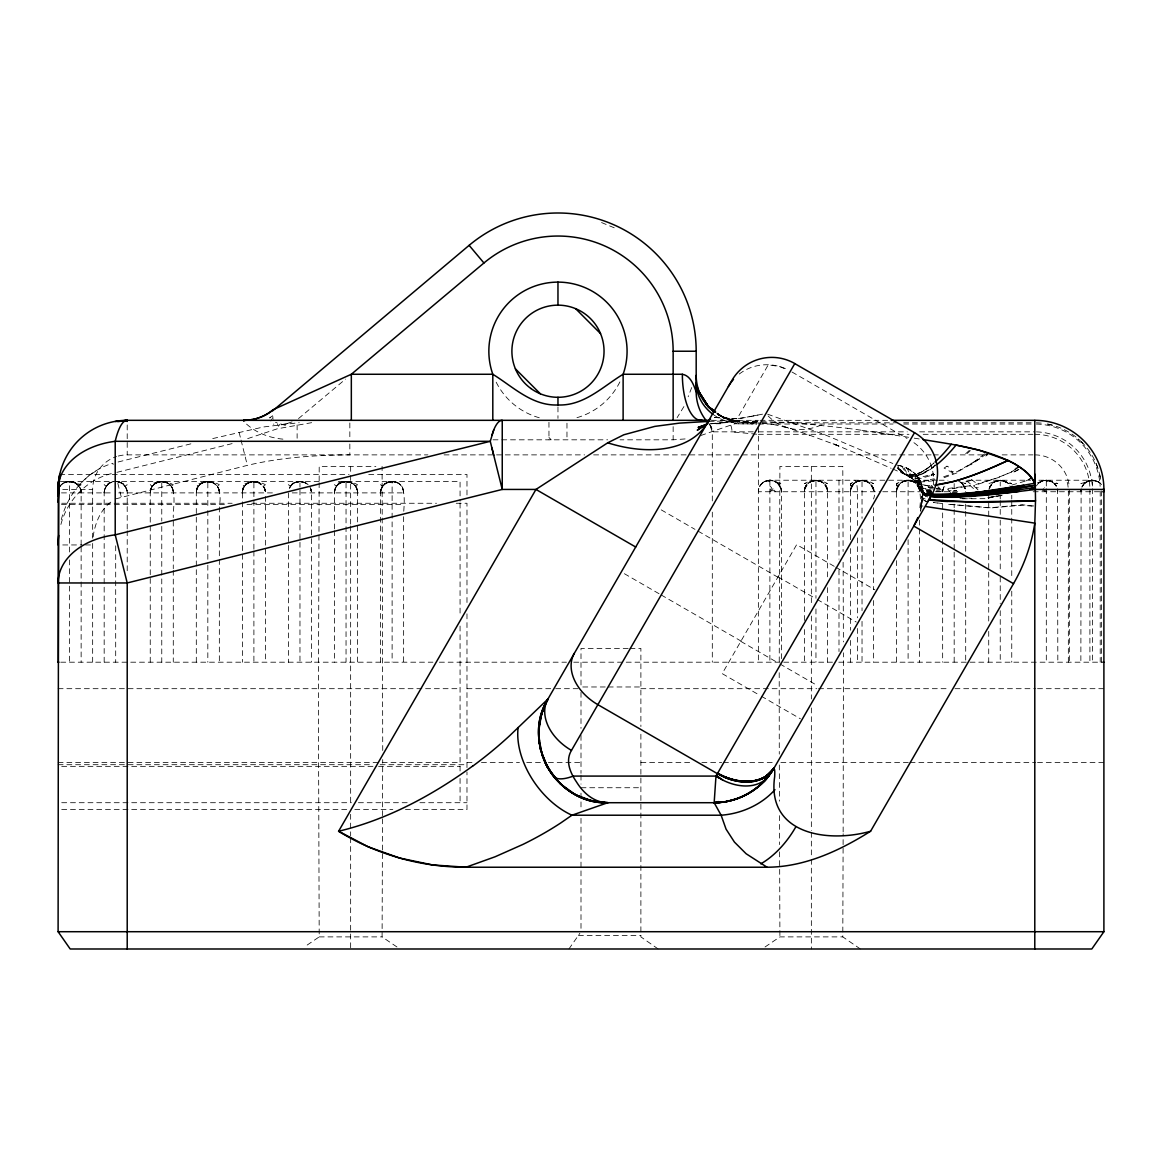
<?xml version="1.0" encoding="UTF-8"?>
<svg xmlns="http://www.w3.org/2000/svg" width="1162" height="1162" viewBox="0 0 1162 1162"><rect width="100%" height="100%" fill="white"/><g stroke="black" fill="none" stroke-linecap="round" stroke-linejoin="round"><path stroke-width="0.75" stroke-dasharray="5 3.75" d="M1101.431 662.195L1101.431 489.434M319.158 482.68L318.403 701.645L319.201 936.892L304.342 946.972M319.158 480.879L319.201 466.398L375.863 466.398M396.954 946.972L382.095 936.892L382.385 851.848M382.385 850.032L382.501 817.452M382.501 815.651L382.705 759.556M382.734 750.507L382.095 466.398M779.208 672.696L779.281 754.123M779.237 661.832L779.905 466.398L842.799 466.398L843.089 551.456M860.374 948.991L842.799 936.892L843.104 846.415M843.104 844.6L843.147 833.75M843.147 831.934L843.438 652.783M921.887 486.951L921.815 485.571L922.091 491.686L919.476 486.544L917.617 476.623L921.786 485.193L922.279 487.401L921.045 490.843L924.589 493.313L928.409 493.995L924.545 493.138L921.001 490.64L917.283 482.099L920.696 485.731L915.583 479.993L915.888 474.488L908.626 469.056C909.977 476.275 914.915 480.792 919.244 486.195C920.565 473.791 908.001 467.197 897.471 465.192C900.724 476.536 915.017 478.541 924.095 472.992A115.183 39.653 -64 0 0 935.236 465.904M921.19 489.609L924.415 492.761L921.756 490.858L921.393 483.886L918.953 478.512L919.708 484.67L919.142 479.572L915.816 474.387L915.569 479.993L919.026 483.871L926.651 485.571L932.026 485.498M921.001 490.64L921.103 489.086M920.522 509.334L922.323 496.915L920.594 511.193C923.224 499.079 925.286 484.409 915.888 474.488M921.742 497.481L922.802 495.767A115.953 8.526 -2.4 0 0 925.446 499.094L921.742 497.481L921.51 491.744L922.686 490.349L921.539 505.877M922.337 496.726L922.555 490.233L922.541 498.135L923.819 500.212L926.739 501.519M921.277 484.874L922.149 491.802L925.054 494.257L922.367 492.427L921.931 487.096L923.006 494.402L925.678 496.087L922.831 493.821M922.294 491.642L923.006 494.402L922.062 487.633M104.173 662.195L104.173 492.891C104.101 487.503 108.255 482.506 113.556 481.576M150.247 662.195L150.247 492.891C150.13 486.733 155.606 481.257 161.765 481.373C179.18 482.579 172.775 507.082 173.283 517.584M196.305 662.195L196.305 492.891C196.189 486.733 201.665 481.257 207.824 481.373C219.836 481.373 221.419 496.682 219.342 505.499M250.919 481.765L248.145 482.913A11.518 11.518 0 0 0 242.379 492.891C241.725 478.105 266.054 478.032 265.415 492.891A11.518 11.518 0 0 0 259.663 482.913C252.401 478.352 242.103 484.409 242.379 492.891L242.379 662.195M334.525 528.913L334.525 492.891C333.872 478.105 358.201 478.032 357.562 492.891L357.562 662.195M380.599 662.195L380.599 492.891C380.526 487.503 384.68 482.506 389.982 481.576C408.472 479.354 403.708 504.54 403.635 514.926M804.438 620.493L804.438 491.744C803.828 476.928 828.099 476.812 827.475 491.744L827.475 578.778M850.511 539.676L850.511 491.744C852.109 471.816 880.331 480.995 873.548 498.992M896.585 549.771L896.585 491.744C896.498 485.614 901.944 480.08 908.103 480.226C922.628 480.647 920.74 500.328 919.621 509.871M942.905 489.347L942.658 491.744A11.518 11.518 0 0 1 944.198 485.977L942.658 491.744L943.529 487.328M1081.11 489.347L1080.863 662.195M921.51 491.744L922.526 494.228L927.552 495.782M104.173 492.891C104.13 487.793 107.819 483.072 112.714 481.765L109.925 482.913A11.518 11.518 0 0 0 104.173 492.891L105.045 488.476L107.543 484.743L111.276 482.245M158.773 481.765L155.999 482.913A11.518 11.518 0 0 0 150.247 492.891C149.622 478.047 173.922 478.134 173.283 492.891A11.518 11.518 0 0 0 167.517 482.913L164.743 481.765M204.846 481.765L202.072 482.913A11.518 11.518 0 0 0 196.305 492.891C195.695 478.047 219.996 478.134 219.342 492.891A11.518 11.518 0 0 0 213.59 482.913L210.816 481.765M343.066 481.765L340.277 482.913A11.518 11.518 0 0 0 334.525 492.891C333.901 478.047 358.201 478.134 357.562 492.891A11.518 11.518 0 0 0 351.795 482.913L349.021 481.765M389.125 481.765L386.35 482.913A11.518 11.518 0 0 0 380.599 492.891C380.032 478.323 404.027 477.843 403.635 492.891L291.822 492.891M812.979 480.618L810.204 481.765A11.518 11.518 0 0 0 804.438 491.744C803.828 476.899 828.085 476.986 827.475 491.744A11.518 11.518 0 0 0 821.723 481.765L818.934 480.618M859.052 480.618L856.278 481.765A11.518 11.518 0 0 0 850.511 491.744C849.901 476.899 874.158 476.986 873.548 491.744A11.518 11.518 0 0 0 867.782 481.765L865.007 480.618M905.125 480.618L902.337 481.765A11.518 11.518 0 0 0 896.585 491.744C895.975 476.899 920.217 476.986 919.621 491.744A11.518 11.518 0 0 0 913.855 481.765L911.081 480.618M93.12 536.917C94.993 523.074 100.789 508.419 112.975 500.619M150.247 492.891C150.61 480.443 164.888 479.761 173.283 484.743L171.177 486.253L169.667 484.525M196.305 492.891C196.683 480.443 210.961 479.761 219.342 484.743L217.236 486.253L215.74 484.525M242.379 492.891C242.756 480.443 257.034 479.761 265.415 484.743L263.309 486.253L256.875 481.765M334.525 492.891C334.888 480.443 349.181 479.761 357.562 484.743L355.456 486.253L353.96 484.525M380.599 492.891C380.526 484.336 390.519 478.686 397.869 482.913L395.095 481.765M804.438 491.744C804.816 479.296 819.094 478.599 827.475 483.595L823.873 483.377L827.228 489.347M850.511 491.744C850.874 479.296 865.167 478.599 873.548 483.595L869.946 483.377L873.301 489.347M896.585 491.744C896.948 479.296 911.24 478.599 919.621 483.595L916.019 483.377L919.36 489.347M292.054 421.893L287.348 423.462L286.738 425.8L275.554 422.372M60.903 524.454C67.44 499.471 88.152 478.25 113.731 473.108M104.42 490.495L105.146 488.258M150.494 490.495L151.205 488.258M197.279 488.258L196.567 490.495L196.305 488.476L199.908 484.525M243.352 488.258L242.64 490.495L242.379 488.476L245.981 484.525M334.772 490.495L335.498 488.258M380.845 490.495L381.557 488.258M804.7 489.347L808.04 483.377L804.438 483.595C812.819 478.599 827.112 479.296 827.475 491.744M851.485 487.11L850.511 483.595L854.114 483.377L850.758 489.347L850.511 483.595C858.892 478.599 873.185 479.296 873.548 491.744M897.558 487.11L896.585 483.595L900.187 483.377L896.832 489.347L896.585 483.595C904.966 478.599 919.244 479.296 919.621 491.744M988.978 489.347L992.101 483.595L996.037 481.01L1002.37 480.414L1008.384 483.595L1003.227 480.618L997.257 480.618L992.101 483.595L989.603 487.328C993.568 477.887 1004.433 480.211 1011.753 483.595L1008.151 483.377L1010.795 487.11M921.103 505.819L921.713 496.639M61.295 519.632C67.73 493.792 86.743 470.726 112.845 463.304L113.15 464.524M691.71 387.571L688.151 396.75M775.65 491.744L773.965 490.059L769.883 491.744L771.583 487.662L769.883 485.977M989.603 487.328L992.333 483.377L988.717 483.595C995.05 481.489 1002.733 477.771 1008.384 483.595A11.518 11.518 0 0 0 1006.001 481.765L1003.227 480.618M289.425 488.258L290.558 486.253L288.452 484.743L295.758 482.172L299.97 481.373L306.129 483.16C300.392 479.369 291.836 482.027 289.323 488.476C291.793 482.172 299.985 479.441 305.722 482.913A11.518 11.518 0 0 1 308.119 484.743M683.924 406.555L677.126 417.666M714.557 417.463L737.115 418.77L768.285 364.781L779.731 366.582L787.386 369.836M270.819 421.022L272.968 417.419L272.518 414.224M58.971 488.476C63.126 476.841 81.718 480.894 81.137 492.891L81.137 545.123M1082.577 486.079C1086.194 478.323 1098.468 478.497 1102.36 485.977M568.901 948.991L579.853 933.347M279.868 424.319L278.517 426.236L277.355 423.607L273.462 424.159M59.64 487.125C64.97 476.986 81.66 481.62 81.137 492.891A11.518 11.518 0 0 0 75.37 482.913L72.596 481.765M985.87 456.027L988.441 452.904M107.775 484.525L106.279 486.253L104.173 484.743L111.479 482.172M153.849 484.525L152.353 486.253L150.247 484.743C158.628 479.761 172.906 480.443 173.283 492.891M292.054 484.525L290.558 486.253C294.175 481.228 302.062 479.761 306.87 483.915M338.127 484.525L336.631 486.253L334.525 484.743C342.906 479.761 357.184 480.443 357.562 492.891M384.201 484.525L382.705 486.253L380.599 484.743L392.117 481.373L395.225 482.245M769.883 491.744L773.006 488.621M935.279 464.684L932.156 467.749A115.575 39.653 -64.3 0 1 925.678 471.859L920.144 474.822L913.274 476.435L909.018 475.824L903.339 473.268L898.066 466.572M1038.174 483.595C1043.171 478.323 1052.816 479.514 1056.287 485.977A11.518 11.518 0 0 0 1052.075 481.765C1047.659 479.267 1041.748 479.95 1038.174 483.595C1043.81 477.771 1051.508 481.489 1057.827 483.595L1054.224 483.377L1049.286 480.618M78.653 485.324L88.312 476.159L99.656 468.46M969.34 450.348L964.968 454.415L965.912 454.676L970.343 450.609M929.673 466.499C921.698 474.125 904.414 480.516 897.848 467.749C906.287 482.52 925.199 471.757 933.972 462.955A115.183 38.506 -65.8 0 1 921.364 471.859L917.457 473.602M298.518 418.581L345.564 379.102M984.679 453.848L970.415 464.611L957.43 471.903L958.229 472.382L941.554 478.657M986.291 454.051L970.924 464.815L969.82 464.379L979.493 458.816L957.067 471.685L955.033 470.508L951.489 472.28L948.526 470.537L950.138 469.666L953.348 473.413L940.421 477.916M1089.404 480.618L1084.233 483.595L1082.403 485.977A11.518 11.518 0 0 1 1086.63 481.765C1091.031 479.165 1096.826 480.211 1100.53 483.595A11.518 11.518 0 0 0 1092.382 480.226L1037.579 480.226M765.046 946.972L779.905 936.892L842.799 936.892M272.663 415.764L269.526 417.87L272.968 417.419L273.491 419.148M935.831 465.294C926.477 471.249 912.707 481.199 902.148 472.368A115.314 39.552 -64.3 0 1 898.081 466.877M1015.051 468.46L1019.074 466.921L1011.245 472.048L997.592 477.785L973.495 485.774L975.528 487.575L979.188 487.474L976.095 488.084L978.041 489.914M1019.19 466.993L1011.361 472.106L997.49 477.727L975.731 484.554M1018.275 469.521L1012.509 472.745L1021.572 468.228M1011.811 485.077L1025.973 480.894L1031.987 477.553M937.385 480.226L769.883 480.226L768.198 481.097L769.883 481.765M1025.973 480.894L1032.248 477.945M700.831 435.518L734.616 423.767L753.412 423.869C742.736 422.532 731.624 418.857 721.253 423.723L709.924 423.781M247.666 438.626L277.326 428.793L311.648 422.663M738.959 421.966L734.616 423.767L756.68 424.014L731.348 420.6L716.082 413.469M66.641 481.765L63.852 482.913L69.618 481.373L81.137 484.743L79.031 486.253L77.534 484.525M289.992 487.125A11.518 11.518 0 0 1 294.218 482.913L296.993 481.765M781.401 658.651L781.401 491.744C782.026 476.812 757.798 477.03 758.365 491.744L879.692 491.744M989.123 488.752A11.518 11.518 0 0 1 994.483 481.765L997.257 480.618M109.925 482.913L111.61 482.245M155.999 482.913L161.765 481.373L167.517 482.913M164.873 482.245L161.765 481.373L160.065 482.245L163.45 482.245L161.765 481.373L158.642 482.245M202.072 482.913C209.421 478.686 219.415 484.336 219.342 492.891M213.59 482.913L207.824 481.373L206.139 482.245L209.509 482.245L207.824 481.373L203.626 482.172L196.305 484.743L198.411 486.253M248.145 482.913C255.422 478.642 265.677 484.394 265.415 492.891L264.544 488.476L261.813 484.525M259.663 482.913L253.897 481.373L252.212 482.245L255.582 482.245L253.897 481.373L249.699 482.172L242.379 484.743L244.485 486.253M294.218 482.913L299.97 481.373L305.722 482.913L302.948 481.765M303.093 482.245L299.97 481.373L298.285 482.245L301.655 482.245L299.97 481.373L296.847 482.245M340.277 482.913L346.044 481.373L351.795 482.913M349.152 482.245L346.044 481.373L344.359 482.245L347.728 482.245L346.044 481.373L342.921 482.245M386.35 482.913L392.117 481.373L393.802 482.245L390.417 482.245L392.117 481.373A11.518 11.518 0 0 1 403.635 492.891M810.204 481.765L815.956 480.226L821.723 481.765M819.079 481.097L815.956 480.226L814.271 481.097L817.641 481.097L815.956 480.226L812.848 481.097M856.278 481.765L862.03 480.226L867.782 481.765M865.153 481.097L862.03 480.226L860.345 481.097L863.715 481.097L862.03 480.226L858.907 481.097M902.337 481.765L908.103 480.226L913.855 481.765M911.211 481.097L908.103 480.226L906.418 481.097L909.788 481.097L908.103 480.226L904.98 481.097M994.483 481.765L1000.235 480.226L1006.001 481.765M1003.358 481.097L1000.235 480.226L998.55 481.097L1001.934 481.097L1000.235 480.226L997.127 481.097M1046.308 481.765L1047.993 481.097L1046.308 480.226L1037.477 482.796M1086.63 481.765L1092.382 480.226L1098.148 481.765L1095.359 480.618M1089.259 481.097L1092.382 480.226L1090.697 481.097L1094.067 481.097L1092.382 480.226L1080.863 483.595L1084.466 483.377L1081.837 487.11L1084.233 483.595L1087.981 481.097L1092.382 480.226L1095.505 481.097M115.692 498.876L247.346 465.366C280.855 457.392 315.468 455.097 349.835 454.879L349.835 441.662M766.905 480.618L764.131 481.765C771.495 477.262 781.648 483.218 781.401 491.744A11.518 11.518 0 0 0 769.883 480.226C763.71 480.342 758.495 485.556 758.365 491.744A11.518 11.518 0 0 1 769.883 480.226L781.401 483.595L777.799 483.377L781.154 489.347M924.095 472.992L919.941 474.721M970.604 480.56L965.709 481.954M66.495 482.245L69.618 481.373C75.806 481.489 81.006 486.704 81.137 492.891M204.715 482.245L207.824 481.373L210.947 482.245M250.789 482.245L253.897 481.373L257.02 482.245M388.994 482.245L392.117 481.373L392.117 662.195M766.775 481.097L769.883 480.226C776.071 480.342 781.285 485.556 781.401 491.744M118.103 461.997L193.429 443.201M116.883 472.353L234.608 442.983M287.348 423.462L283.223 424.304M212.748 438.568L263.527 426.962L299.23 422.663M996.851 495.956L988.063 497.859L1002.138 495.114M1002.138 495.346L985.42 498.658L960.32 498.803M992.856 496.581L987.932 497.641L987.395 496.682M751.959 416.243L737.115 418.77M752.991 416.025L760.863 414.442M712.989 414.326A46.073 41.411 0 0 0 728.777 421.951L736.592 421.08L719.975 415.952L717.027 413.89M762.533 414.151L741.922 418.189L729.286 418.683M933.406 480.719C926.593 481.475 918.256 483.537 912.461 478.831M936.267 488.723L939.535 488.185L940.334 488.97L937.473 488.984M970.357 485.745L946.725 488.606L944.895 486.951M714.514 417.478L727.819 418.509M913.768 474.692L907.13 474.895L901.683 472.556A115.183 38.506 -65.8 0 1 897.514 467.923M685.101 438.931L673.147 439.817L620.058 439.817M723.926 422.518L718.101 423.113M952.085 492.427L958.447 492.339M724.667 422.271L710.243 423.767L733.44 422.111L760.558 423.026M722.88 422.431L733.832 422.096M916.019 475.766C912.431 477.422 896.236 472.266 910.834 475.374M709.183 421.37L717.477 421.167M717.274 421.167L726.148 421.036M936.746 488.214L939.535 488.185L937.908 486.675M959.986 498.295L971.897 498.207M725.93 421.051L744.014 421.007M711.376 420.324L758.365 420.324M760.137 420.324L889.831 420.324M761.909 422.794L896.585 422.794M903.673 422.794L1033.018 422.794M758.365 424.028L893.041 424.028M903.673 424.028L1033.018 424.028M753.252 431.843L712.306 431.843A11.518 11.518 0 0 0 709.909 424.827M758.365 431.843L907.217 431.843M919.621 431.843L1034.79 431.843M758.365 434.312L908.989 434.312M923.165 434.312L1033.018 434.312M492.993 439.817L607.668 439.817M118.263 456.056A34.555 34.555 0 0 1 127.21 454.879L427.936 454.879M444.058 454.879L584.602 454.879M593.608 454.879L931.503 454.879M933.318 454.879L938.751 454.879M951.446 454.879L987.976 454.879M1002.181 454.879L1032.989 454.879M59.741 474.459L349.094 474.459M368.746 474.459L466.979 474.459L466.979 495.39M939.143 480.226L947.931 480.226M967.263 480.226L1030.549 480.226M60.38 481.373L318.998 481.373M338.36 481.373L460.065 481.373L460.065 501.258M62.733 489.434L92.655 489.434A34.555 34.555 0 0 1 116.534 456.564M882.757 491.744L959.347 491.744M1033.178 491.744L1102.753 491.744M61.47 492.891L112.714 492.891M118.669 492.891L273.099 492.891M61.688 503.262L232.153 503.262M251.776 503.262L436.52 503.262M456.216 503.262L466.979 503.262L466.979 604.937M61.47 504.41L112.612 504.41M114.413 504.41L225.486 504.41M246.983 504.41L403.635 504.41M62.733 544.949L82.037 544.949M85.494 544.949L92.655 544.949M628.192 648.411L581 648.411L581 686.974L606.404 686.974M630.007 648.411L640.887 648.411L640.887 726.57M60.729 662.195L432.903 662.195M439.396 662.195L566.475 662.195M573.737 662.195L832.791 662.195M838.79 662.195L1103.9 662.195M608.22 686.974L640.887 686.974M58.1 688.688L460.065 688.688M466.979 688.688L553.853 688.688M555.668 688.688L581 688.688M640.887 688.688L816.77 688.688M818.556 688.688L949.557 688.688M954.946 688.688L1035.705 688.688M1037.506 688.688L1103.9 688.688M58.1 762.403L380.395 762.403M382.211 762.403L460.065 762.403M466.979 762.403L474.212 762.403M481.46 762.403L519.458 762.403M526.706 762.403L541.187 762.403M548.42 762.403L581 762.403M640.887 762.403L691.143 762.403M701.906 762.403L721.646 762.403M723.447 762.403L773.689 762.403M780.864 762.403L908.292 762.403M910.078 762.403L1035.705 762.403M1037.506 762.403L1103.9 762.403M58.1 764.712L372.9 764.712M380.134 764.712L466.979 764.712M61.717 766.339L376.778 766.339M378.58 766.339L460.065 766.339M581 787.734L640.887 787.734M61.717 802.71L351.432 802.71M358.419 802.71L407.557 802.71M419.932 802.71L466.979 802.71M61.717 809.623L347.569 809.623M354.802 809.623L392.8 809.623M405.465 809.623L466.979 809.623L466.979 771.946M578.415 935.395L640.887 935.395M319.201 936.892L382.095 936.892M734.907 420.993L792.992 422.518M936.746 489.739L941.104 489.754L942.266 491.018L936.281 490.916M752.613 421.094L757.798 421.181M936.557 491.265L942.571 491.381L943.66 492.659M934.626 488.984L923.325 488.316M756.694 422.721L731.348 420.6A46.073 41.992 45.1 0 1 717.288 414.282M744.9 422.184L755.983 422.648M756.622 434.225L732.002 431.843A11.518 6.594 90 0 0 728.777 421.951M792.963 422.518L847.606 428.328M932.244 495.157L926.724 494.199L931.953 494.576M933.217 493.792L926.303 493.298L925.693 492.092L932.49 492.586M933.406 494.155L926.477 493.661L931.895 494.46M932.476 495.637L927.349 495.767M932.273 492.252L925.504 491.744L921.016 489.26M931.459 491.076L924.807 490.553L920.377 488.055M931.227 490.742L924.603 490.219L920.188 487.72M762.156 423.157L773.384 424.479M930.355 489.594L923.848 489.042L919.476 486.544M1033.715 505.964L1022.284 504.773L990.213 507.765L947.03 504.061M1032.088 506.211L1022.313 505.165L990.285 507.997L945.607 504.047M942.672 503.567L933.347 502.478L941.133 503.524M847.272 428.284L862.393 430.361M282.932 439.149C269.148 437.842 255.48 432.656 245.371 423.012M861.943 430.303L895.132 435.184M877.717 432.569L908.96 437.333M927.988 495.52L921.408 493.051M920.929 505.79L923.02 506.109M924.589 493.313L927.625 493.792M927.77 494.475L924.734 494.01L921.176 491.628L922.454 488.374L921.335 492.441L924.879 494.707L928.743 495.361M927.915 495.186L924.879 494.707L921.335 492.441L922.584 489.362L921.393 492.848L927.537 495.709M914.262 438.161L919.81 439.062M928.54 494.678L924.734 494.01L921.176 491.628L922.279 487.401L921.045 490.843L924.763 493.559L921.916 491.235M910.761 475.331C904.704 475.403 901.247 472.949 898.255 466.63M773.369 424.479L791.075 428.647M1036.344 485.977A11.518 11.518 0 0 1 1046.308 480.226L1050.724 481.097L1054.457 483.595L1056.854 487.11L1054.224 483.377L1056.127 486.079M736.592 421.094L728.923 419.467L718.131 414.34M1046.308 485.977L1046.308 480.226L1052.075 481.765M916.803 482.172L919.026 483.871L926.651 485.571L933.333 485.12A46.073 44.33 30 0 0 910.136 440.238M1047.775 424.159L1053.571 425.495A66.641 66.641 0 0 1 1077.232 438.045M897.267 465.149C909.556 467.037 921.524 476.115 922.57 489.217M927.755 496.973L923.107 494.823L922.381 492.136M718.101 413.861L722.851 417.245L738.93 421.661L723.301 417.536L717.564 413.454M738.553 421.414L722.183 416.853L717.985 413.716M1046.308 480.226L1049.431 481.097M118.8 482.245L115.692 481.373C121.865 481.315 127.312 486.718 127.21 492.891L127.21 528.913M72.741 482.245L69.618 481.373A11.518 11.518 0 0 0 61.47 484.743M117.812 481.576L121.444 482.913A11.518 11.518 0 0 1 127.21 492.891C127.239 487.822 123.593 483.043 118.669 481.765L121.444 482.913M961.671 482.404L965.695 483.595L962.092 483.377L960.335 482.012M767.588 414.166L824.991 434.791L892.837 463.507M784.03 426.556L809.667 435.227M906.505 475.084L911.865 477.771L917.065 478.439L933.507 473.747L929.411 476.042L934.655 474.416L921.161 478.352L912.126 477.945L908.205 475.854L903.673 466.921L907.086 468.286L911.792 478.294L914.247 480.008L908.205 475.854M809.333 435.111L839.472 446.252L833.081 443.739M838.964 446.048L832.558 443.535L866.954 457.712M75.37 482.913L69.618 481.373L67.933 482.245L71.303 482.245L69.618 481.373L69.618 553.504M601.538 222.552L616.485 228.74M1042.241 490.059L1046.308 491.744L1044.623 487.662M866.518 457.523L891.123 468.286M892.765 468.998L904.254 474.023M926.739 501.664L923.819 500.357L922.323 496.915M906.011 474.851L919.026 483.871M791.976 372.014L907.072 438.466M834.229 566.315L796.667 544.629L722.198 673.626L759.745 695.312M835.783 567.216L874.899 589.802M778.061 576.875L815.608 598.561M817.177 599.461L856.292 622.048M661.236 509.871L694.992 529.364M698.072 531.136L777.857 577.209M624.386 573.708L659.682 594.087M661.207 594.973L741.007 641.046M740.819 641.38L778.366 663.066M779.934 663.967L817.482 685.638M761.313 696.212L800.429 718.799M716.954 413.643L728.923 419.467L719.975 415.952L717.404 413.861M909.904 476.957L907.449 475.403L901.886 466.325M934.974 479.47L933.943 478.802L929.034 479.877L929.963 480.487L921.379 481.199L915.787 480.531L909.686 476.783M922.73 493.487C929.339 497.263 920.159 492.833 921.727 489.463M958.577 481.097L962.31 483.595L965.302 488.752A11.518 11.518 0 0 0 962.31 483.595L965.433 489.347L962.31 483.595L959.928 481.765M658.171 948.991L640.887 936.892L640.887 733.745M717.143 413.106L722.851 417.245M900.623 470.944L905.576 474.648L899.068 468.373M918.997 485.818L921.568 487.764A35.993 33.669 -82.4 0 0 919.97 485.614L921.655 486.181A37.474 36.109 -78 0 1 923.34 488.301M973.466 488.519L970.415 485.803L947.611 489.463L948.962 490.8L956.573 490.451L949.325 491.192L950.589 492.557M1043.2 488.621L1046.308 491.744M548.958 437.464L551.209 439.817M123.608 484.525L125.104 486.253L127.21 484.743L115.692 481.373C121.879 481.489 127.079 486.704 127.21 492.891M962.31 483.595L964.809 487.328L965.695 491.744M708.922 423.694L711.42 427.442L709.837 425.016L712.306 431.843L712.306 501.65M1096.289 463.958L1098.744 470.654M356.589 488.258L357.3 490.495M309.949 487.125A11.518 11.518 0 0 1 311.489 492.891L310.515 488.258L311.489 492.891L311.489 662.195M264.442 488.258L265.168 490.495M218.383 488.258L219.095 490.495M172.31 488.258L173.022 490.495M126.237 488.258L126.948 490.495M80.163 488.258L80.89 490.495M311.242 490.495L310.617 488.476L311.489 492.891M239.096 432.308L240.607 438.364M241.028 440.064L247.346 465.366M117.856 483.377L121.211 496.828M1099.078 472.106L1100.763 479.95A66.641 66.641 0 0 0 1099.165 472.179M1057.435 488.752L1057.827 662.195M1057.58 489.347L1057.827 491.744M843.118 562.306L843.394 641.932M779.324 764.974L779.441 801.17M779.499 815.651L779.6 844.6M779.615 851.848L779.905 936.892M1100.211 491.235L1100.211 662.195M1092.382 481.765L1092.382 485.977M1092.382 488.752L1092.382 662.195M1089.912 489.434L1089.912 662.195M1069.345 489.434L1069.345 662.195M1068.343 662.195L1068.343 491.744A11.518 2.629 -90 0 0 1065.714 480.226M1046.308 488.752L1046.308 662.195M1011.753 495.288L1011.753 498.992M1011.753 500.619L1011.753 578.778M1011.753 591.167L1011.753 662.195M1000.235 481.765L1000.235 485.977M1000.235 495.288L1000.235 498.847M1000.235 500.619L1000.235 514.824M1000.235 520.155L1000.235 571.646M1000.235 576.962L1000.235 603.601M1000.235 610.704L1000.235 662.195M988.717 493.545L988.717 622.309M988.717 631.373L988.717 662.195M965.695 504.163L965.695 509.871M965.695 511.265L965.695 552.11M965.695 558.835L965.695 662.195M954.176 483.595L954.176 491.744M954.176 504.163L954.176 507.721M954.176 509.493L954.176 548.566M954.176 552.11L954.176 662.195M942.658 504.163L942.658 662.195M919.621 520.155L919.621 528.013M919.621 529.03L919.621 662.195M908.103 481.765L908.103 529.03M908.103 539.676L908.103 662.195M896.585 560.65L896.585 662.195M873.548 507.721L873.548 589.657M873.548 600.536L873.548 662.195M862.03 481.765L862.03 518.368M862.03 529.03L862.03 610.704M862.03 621.365L862.03 662.195M857.396 525.471L857.396 491.744A11.518 2.629 90 0 0 854.767 480.226M857.396 537.904L857.396 617.806M857.396 628.468L857.396 662.195M850.511 548.566L850.511 630.24M850.511 640.436L850.511 662.195M838.993 480.226L838.993 559.212M838.993 569.859L838.993 651.548M827.475 587.623L827.475 662.195M815.956 481.765L815.956 598.27M815.956 608.932L815.956 662.195M811.352 466.398L811.352 605.199M811.352 616.02L811.352 698.943M811.352 707.948L811.352 830.539M811.352 832.341L811.352 857.571M811.352 859.372L811.352 948.991M804.438 629.557L804.438 662.195M769.883 480.226L769.883 662.195M758.365 427.442L758.365 662.195M712.306 512.122L712.306 662.195M673.147 426.643L673.147 439.817M581 692.334L581 728.356M581 735.386L581 773.34M581 775.141L581 784.147M581 793.138L581 809.333M581 818.338L581 931.706M566.969 423.2L566.969 439.817M557.963 406.932L557.963 418.378M548.958 422.314L548.958 439.817M466.979 613.841L466.979 770.13M460.065 503.073L460.065 615.744M460.065 626.027L460.065 772.091M460.065 778.467L460.065 802.71M403.635 516.683L403.635 662.195M350.648 466.398L350.648 473.617M350.648 475.418L350.648 524.091M350.648 525.892L350.648 805.295M350.648 814.315L350.648 835.943M350.648 837.744L350.648 948.991M349.835 422.953L349.835 438.452M346.044 482.913L346.044 662.195M334.525 530.714L334.525 662.195M299.97 482.913L299.97 487.125M299.97 489.914L299.97 540.504M299.97 542.276L299.97 662.195M297.123 424.9L297.123 438.234M288.452 492.891L288.452 662.195M265.415 496.421L265.415 662.195M253.897 482.913L253.897 549.321M253.897 551.093L253.897 662.195M219.342 506.995L219.342 662.195M207.824 482.913L207.824 508.767M207.824 510.525L207.824 563.439M207.824 565.197L207.824 662.195M173.283 521.113L173.283 568.726M173.283 570.339L173.283 662.195M161.765 482.913L161.765 521.113M161.765 526.401L161.765 662.195M127.21 424.958L127.21 454.879M127.21 530.714L127.21 572.256M115.692 545.806L115.692 662.195M92.655 489.434L92.655 541.623M92.655 543.424L92.655 662.195M81.137 546.924L81.137 662.195M69.618 559.91L69.618 662.195M619.883 381.92A69.11 69.11 0 0 1 576.672 417.754M539.255 417.754A69.11 69.11 0 0 1 495.332 380.439M1036.344 424.043A65.406 65.406 0 0 1 1100.123 486.326M1036.373 422.808A66.641 66.641 0 0 1 1044.275 423.476M1047.398 423.999A66.641 66.641 0 0 1 1052.046 425.06M1087.182 448.242A66.641 66.641 0 0 1 1098.279 469.143M739.235 374.048A46.073 44.33 30 0 1 787.415 369.516M1034.79 454.879A34.555 34.555 0 0 1 1069.185 486.065M966.523 480.836A92.147 74.746 39.8 0 1 971.272 484.699M971.359 479.456A101.384 86.351 40.5 0 1 976.574 483.508M821.316 425.016A115.183 70.257 -72.6 0 1 768.038 415.865M1036.46 431.872A57.592 57.592 0 0 1 1092.28 486.094M1034.79 434.312A55.122 55.122 0 0 1 1089.825 486.239M1081.256 488.752L1080.863 491.744A11.518 11.518 0 0 1 1081.256 488.752M946.986 466.18L944.081 468.068L945.563 468.867L948.599 467.008L946.986 466.18M932.52 486.82L927.886 486.776L932.52 486.82M933.231 487.532L928.525 487.459L933.231 487.532M920.101 484.438L917.559 482.985L920.101 484.438M922.599 489.696L922.337 488.853L922.483 489.667M1081.866 442.373L1078.438 439.076A66.641 66.641 0 0 1 1085.163 445.787L1081.866 442.373"/><path stroke-width="1.5" d="M58.274 662.195L58.565 481.373L58.1 931.706L70.199 948.991L1091.801 948.991L1103.9 931.706L1103.9 489.434A69.11 69.11 0 0 0 1034.79 420.324L891.269 420.324M58.1 502.318L59.741 474.459L58.376 483.247L58.202 496.203M717.201 774.357L715.981 776.085L714.165 802.71L607.77 802.71C556.743 804.83 520.532 742.213 547.927 699.059L731.886 380.424A46.073 46.073 0 0 1 794.808 363.561L571.472 750.405C565.066 760.965 570.266 772.832 576.526 781.997A70.708 43.865 -90 0 0 593.143 798.744A72.16 44.766 -90 0 0 607.77 802.71L571.951 815.216L560.781 822.928A365.638 209.726 0 0 1 523.002 844.382L495.099 856.772L465.947 867.23L432.554 864.935L399.815 858.093L368.238 846.851L338.607 831.251L535.958 489.434L607.711 442.824L623.805 434.777L654.772 426.396L679.538 423.099L708.951 421.385M472.6 766.223A404.855 278.909 -12.7 0 0 509.711 735.662L547.927 699.059A76.736 72.741 30.2 0 0 538.907 728.153C537.41 747.834 544.673 767.85 558.428 781.997A70.708 69.27 -90 0 0 584.675 798.744A72.16 70.693 -90 0 0 607.77 802.71C556.627 804.816 520.591 742.257 547.927 699.059A46.073 32.696 30 0 0 571.472 750.405M539.734 741.254C536.815 726.657 541.231 711.957 547.927 699.059C540.388 713.817 535.914 730.913 540.809 747.268M538.718 730.956L541.623 713.599M58.536 483.958A69.11 48.862 0 0 1 115.212 441.313L490.248 441.313L115.212 534.84A69.11 48.862 0 0 0 58.1 582.961L127.21 582.961L502.245 489.434L502.245 420.324A69.11 16.718 -90 0 0 493.748 429.94L490.248 441.313L502.245 489.434L535.958 489.434L635.701 547.026M491.904 435.14L493.748 429.94M547.927 699.059C539.328 714.427 536.699 732.728 540.606 749.897M695.849 375.936L696.183 375.399A46.073 46.044 0 0 0 701.775 397.389M917.806 517.627L913.782 526.081L1013.525 583.673L870.585 831.251C839.472 850.802 804.496 867.113 767.065 867.23L465.947 867.23M272.765 410.752L469.128 245.342A138.205 138.205 0 0 1 696.183 351.229L696.183 391.885A46.073 46.073 0 0 0 706.728 421.225M573.244 776.085L715.981 776.085L914.509 432.671L794.793 363.619M767.065 867.23L746.135 853.75L734.442 842.101L726.061 829.145L721.123 815.216L714.165 802.71C738.407 802.811 761.981 789.216 774.008 768.155L931.372 495.608A46.073 46.073 0 0 0 914.509 432.671M718.465 801.577L714.165 802.71C732.438 802.681 750.318 795.113 763.26 782.244C769.68 778.133 775.737 757.653 774.662 776.71C766.426 834.243 827.591 843.365 870.585 831.251M574.333 653.305A46.073 32.696 30 0 0 597.878 704.666L717.579 773.761C734.253 783.813 761.023 787.371 773.456 769.113L764.886 777.334L774.008 768.155C761.952 789.172 738.393 802.782 714.165 802.71C738.48 802.303 761.502 789.013 774.008 768.155C761.313 786.747 734.863 783.508 717.811 773.369C733.643 782.07 755.779 785.861 770.377 772.919C758.307 784.205 739.686 782.927 725.335 777.087M758.583 786.543L767.109 778.032M773.456 769.113C762.519 784.815 740.935 784.19 725.03 777.523M710.578 419.162L707.455 422.736A115.183 71.463 30 0 1 607.711 442.824M696.183 351.229L673.147 351.229A115.183 115.183 0 0 0 483.929 262.99L351.331 374.266L273.433 409.547A46.073 46.073 0 0 1 243.817 420.324L243.788 421.167M769.767 773.805C754.937 785.933 733.338 782.418 717.811 773.369M472.513 766.165C432.206 795.447 387.309 819.617 338.607 831.251C359.479 844.251 382.443 853.649 406.221 859.807A244.543 244.543 0 0 0 465.947 867.23M705.421 424.74L697.273 430.187L708.37 422.794M705.16 424.929L698.101 427.456L707.222 424.261M726.163 801.664L737.797 798.541M1034.79 420.324L1034.79 483.218C1000.526 489.463 965.622 496.116 930.675 494.257M1023.78 485.28L967.481 493.792L989.617 492.049L1035.095 485.28L1034.79 474.038M1035.095 485.28L1012.756 489.333L967.641 494.809L989.763 493.037L967.728 495.332A114.53 13.261 -9 0 0 1035.313 487.343C1034.441 476.246 1023.373 469.463 1014.934 464.016C986.625 448.706 954.162 444.712 922.875 439.556M118.553 421.53L127.21 420.324L708.747 420.324M1103.9 489.434L1035.458 489.434C1000.729 493.676 965.637 498.774 930.602 496.232M117.115 421.53L127.21 420.324L127.21 421.501M714.165 802.71L722.256 801.78M935.192 485.15C960.756 481.605 984.722 471.075 1008.035 460.428C1018.653 465.613 1029.285 472.368 1034.79 483.218M976.646 494.663L948.599 496.435L930.501 495.622M115.096 421.53L127.21 420.324A69.11 16.718 -90 0 0 115.212 441.313L115.212 534.84L127.21 582.961L127.21 948.991M243.817 420.324L251.718 419.656L243.73 420.368A46.073 45.972 50 0 0 246.373 420.295M351.331 420.324L351.331 374.266L492.804 374.266C513.226 386.859 532.007 406.032 557.963 404.972C583.89 406.017 602.584 386.714 623.122 374.266L682.355 374.266C690.62 375.675 693.641 384.956 696.183 391.885M935.003 485.019L953.494 481.489A113.121 25.288 -28 0 0 1008.035 460.442L979.377 450.26L956.079 445.075A115.183 39.653 -64 0 1 937.545 464.045M978.419 494.475C1091.031 484.438 935.425 501.418 930.588 496.174M928.525 499.544L968.222 501.94L1035.516 500.764L1035.313 487.343L1029.924 489.187L1035.458 489.434M1102.753 491.744L1103.9 491.744A11.518 11.518 0 0 0 1103.508 488.752M58.492 492.891L58.1 492.891A11.518 11.518 0 0 1 58.492 489.914M58.1 662.195L58.971 662.195M1103.028 662.195L1103.9 662.195M58.1 931.706L1103.9 931.706M990.14 501.955L949.194 501.432M933.725 494.721L948.279 494.823L989.458 491.061L967.423 493.545L933.682 494.533M933.856 495.404L948.453 495.608L989.675 492.368L948.453 495.608L930.806 494.939M682.355 374.266A46.073 18.432 -90 0 0 700.788 420.324L705.639 421.399M593.593 801.17L607.77 802.71C589.236 802.274 570.193 795.04 557.92 780.849M929.513 495.753L957.808 496.828L989.864 494.039L948.599 496.435L930.965 495.651M925.896 506.545L1034.79 523.132L1034.79 948.991M592.024 800.894L575.539 794.735L560.142 783.682M715.981 776.085L722.793 780.08A46.073 32.551 37.9 0 0 768.678 776.085M714.688 411.421L708.951 407.325L704.651 402.241M716.402 775.533L722.793 780.08M715.719 412.06L708.573 406.889L700.134 394.063M715.385 411.871L708.573 406.889L699.117 391.972L708.166 406.395L714.064 411.813L707.731 405.887L702.618 398.871L708.166 406.395L715.182 411.624M713.7 411.421L708.951 407.325L700.163 394.107M575.597 308.656L600.522 333.596M515.405 368.848L540.33 393.787M469.128 245.342L483.929 262.99M543.584 759.207L547.927 768.155L555.697 778.032M544.905 762.316L551.485 773.689M699.916 394.034L702.85 399.568M547.927 768.155L540.591 749.824L540.083 744.682M491.904 447.951L493.748 455.33M697.65 388.006L698.682 391.1M541.405 750.667L542.32 755.765L546.779 766.092L553.257 776.085A46.073 16.312 -37.9 0 0 573.244 776.085M673.147 351.229L673.147 420.324M623.122 420.324L623.122 374.266A69.11 69.11 0 0 0 557.963 282.119A69.11 69.11 0 0 0 492.804 374.266L492.804 420.324M557.963 282.119L557.963 305.156M557.963 397.288L557.963 404.972M774.952 789.681A69.11 56.154 -12.6 0 1 721.123 815.216L571.951 815.216A69.11 44.403 54 0 1 518.121 727.528M795.563 827.315A69.11 40.162 -60 0 1 760.79 863.845M728.385 386.481A46.073 44.33 30 0 1 733.498 379.408M930.108 497.22A46.073 44.33 30 0 1 927.872 501.664M273.346 409.62A46.073 45.972 50 0 1 259.489 417.608M258.211 418.059A46.073 45.972 50 0 1 249.031 420.063M58.1 489.434A69.11 69.11 0 0 1 127.21 420.324M700.788 420.324A11.518 11.518 0 0 1 705.189 421.21M58.1 544.949A86.075 81.66 0 0 1 58.696 535.391M1013.511 583.658A173.356 173.356 0 0 0 1034.805 523.132L1035.516 500.764A114.515 8.424 -2.4 0 1 989.893 502.013M948.294 501.519A115.546 8.483 -2.4 0 1 928.699 499.849M951.315 444.233A115.183 38.506 -65.8 0 1 935.061 461.982M718.653 777.799A46.073 32.551 37.9 0 1 715.981 776.085M712.989 414.326A46.073 41.411 0 0 1 696.183 382.342M712.567 410.767A46.073 41.992 45.1 0 1 706.264 404.478M699.263 393.453A46.073 41.992 45.1 0 1 697.665 389.575M530.889 388.5A46.073 46.073 0 0 0 603.79 356.037A46.073 46.073 0 0 0 539.226 309.136A46.073 46.073 0 0 0 530.889 388.5"/></g></svg>
